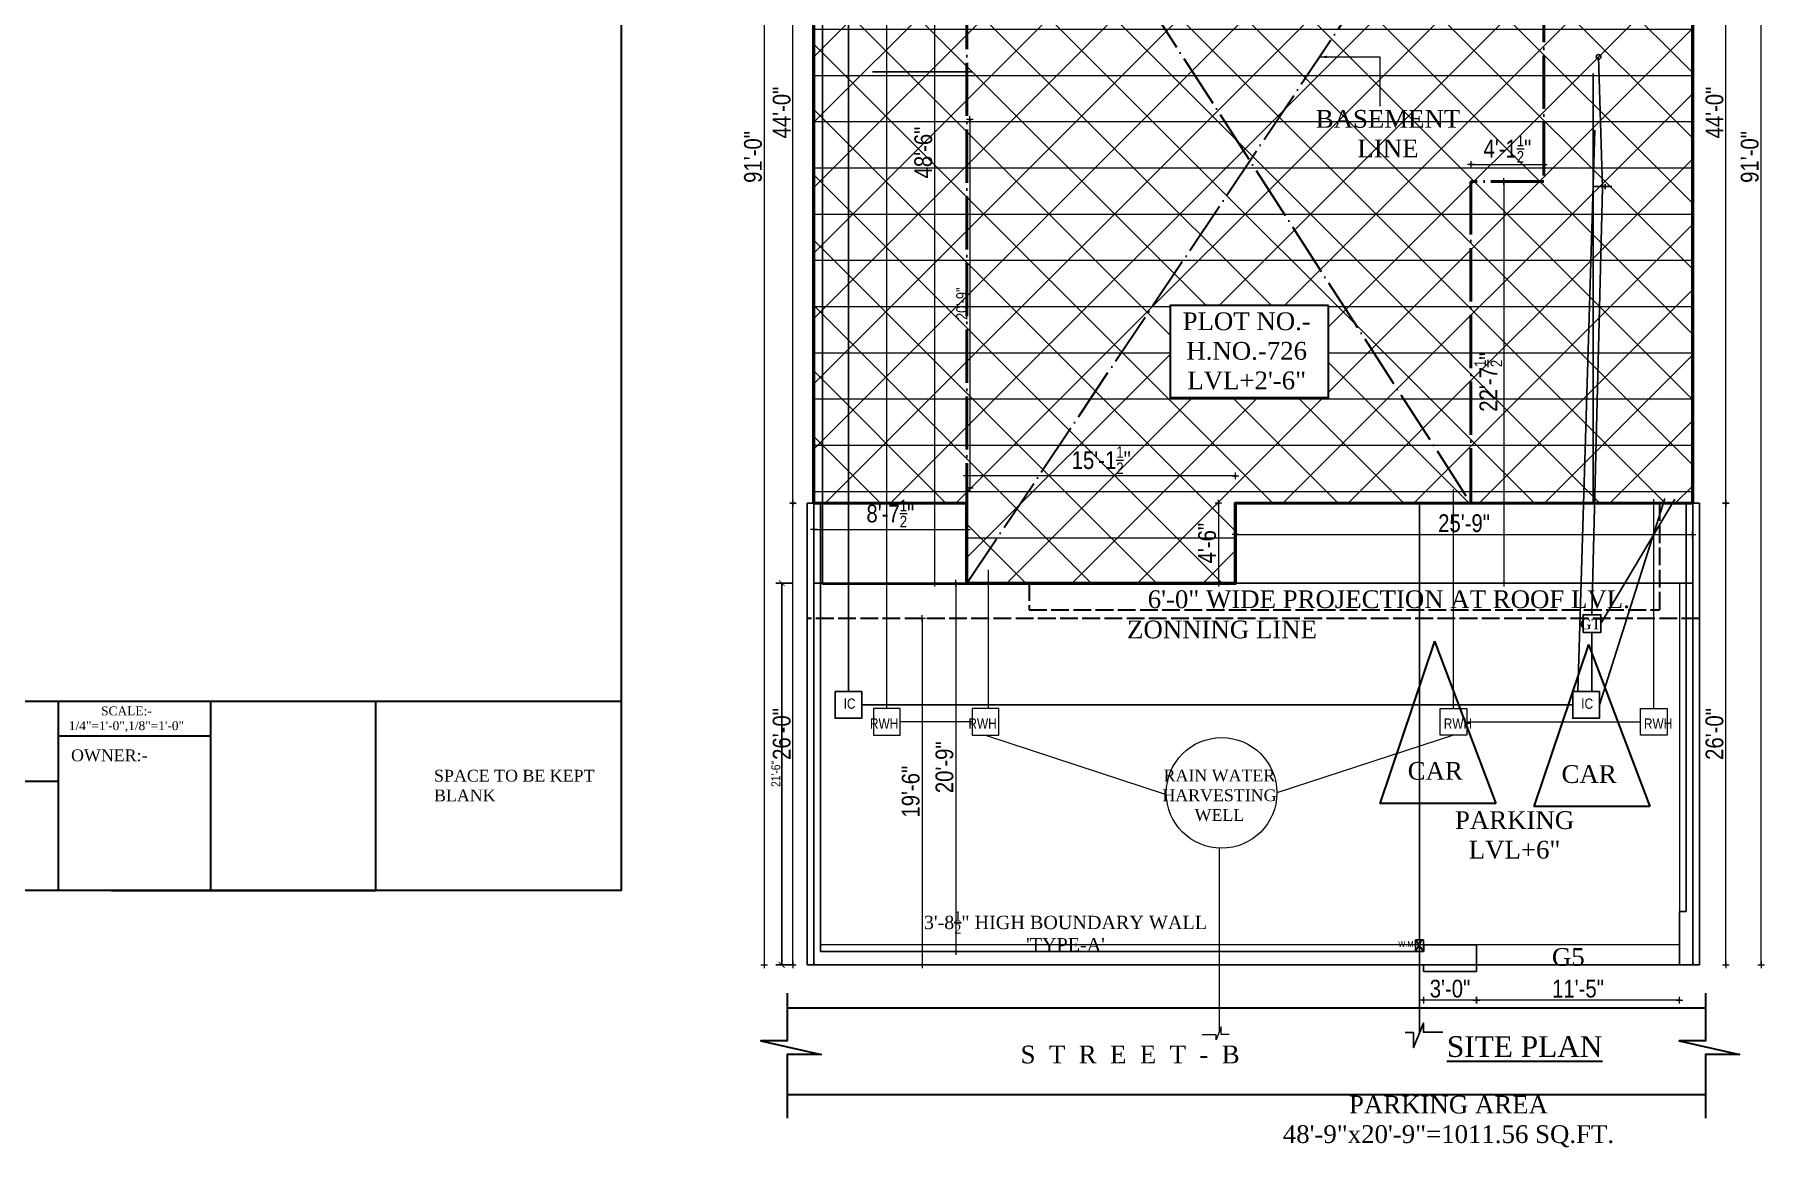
# Model space of a CAD drawing. Header units: feet. Extents: x 29269 to 32217, y -19918 to 20536.
# Drawn here: x 31048 to 32217, y -17332 to -16580 of the extents above; entities that cross this region are included whole.
import ezdxf

# ---------------------------------------------------------------- set-up
doc = ezdxf.new("R2010")
doc.units = ezdxf.units.FT
doc.header["$MEASUREMENT"] = 0
doc.header["$PDMODE"] = 2
for name, pattern in [('ACAD_ISO02W100', [15, 12, -3]), ('ACAD_ISO04W100', [30, 24, -3, 0, -3]), ('ACAD_ISO07W100', [3, 0, -3])]:
    doc.linetypes.add(name, pattern=pattern)
doc.layers.get('0').update_dxf_attribs({"lineweight": 30})
for name, color, linetype, plot in [('BLK_1_COVERED_AREA', 140, 'Continuous', False), ('BLK_1_LVL_0_BLDG_FOOT_PRINT', 1, 'Continuous', False), ('BLK_1_LVL_0_FRONT_SETBACK', 2, 'Continuous', False), ('PLOT_BOUNDARY', 70, 'Continuous', False)]:
    doc.layers.add(name, color=color, linetype=linetype, plot=plot)
for name, color, linetype, lineweight in [('D.DIM.', 191, 'Continuous', 5), ('DIM', 142, 'Continuous', 30), ('HATCH', 9, 'Continuous', 20), ('OPEN_PARKING', 7, 'Continuous', 0), ('plot line', 211, 'Continuous', 30), ('poly', 7, 'Continuous', 30), ('RWP', 220, 'Continuous', 30), ('STAIR', 82, 'Continuous', 30), ('TEXT', 150, 'Continuous', 30), ('WAII', 1, 'Continuous', 25), ('WALL', 10, 'Continuous', 30), ('WATER', 22, 'Continuous', 30)]:
    doc.layers.add(name, color=color, linetype=linetype, lineweight=lineweight)
doc.layers.add('P.HAELTH', color=221, linetype='Continuous')
doc.styles.add('25', font='arial.ttf', dxfattribs={"height": 125})
doc.styles.add('GURPREET', font='times.ttf')
doc.styles.add('ROMANS', font='arial.ttf', dxfattribs={"height": 8})
doc.styles.get("Standard").update_dxf_attribs({"font": 'ARIALN.TTF'})
doc.dimstyles.get("Standard").update_dxf_attribs({"dimtxt": 6, "dimasz": 4, "dimexe": 4, "dimexo": 4, "dimgap": 1, "dimtad": 1, "dimdec": 1, "dimzin": 3, "dimdsep": 46, "dimlunit": 4, "dimtxsty": 'Standard', "dimblk": 'ARCHTICK', "dimcen": 0.09, "dimadec": 0, "dimazin": 0, "dimtfac": 1.005, "dimtdec": 1, "dimtofl": 0, "dimtmove": 2, "dimatfit": 3, "dimfxl": 4, "dimfxlon": 1, "dimtolj": 1, "dimtzin": 0, "dimarcsym": 0})
doc.dimstyles.new('VINAY', dxfattribs={"dimtxt": 7.5, "dimasz": 0.5, "dimexe": 0.18, "dimexo": 0.0625, "dimgap": 1.5, "dimtad": 1, "dimdec": 1, "dimzin": 3, "dimdsep": 46, "dimlunit": 4, "dimtxsty": 'Standard', "dimblk": 'Dim Tick', "dimcen": 2, "dimse1": 1, "dimse2": 1, "dimclrd": 5, "dimclrt": 2, "dimadec": 0, "dimazin": 0, "dimtfac": 0.65, "dimtdec": 1, "dimtofl": 0, "dimtmove": 0, "dimatfit": 3, "dimfxl": 0.18, "dimtolj": 1, "dimtzin": 0, "dimlwd": 13, "dimarcsym": 0})

# ---------------------------------------------------------------- blocks, each defined once
blk = doc.blocks.new('Dim Tick')
blk.add_hatch(color=7).paths.add_polyline_path([(-1.01, 0, 1), (1.01, 0, 1)])
at = {"color": 7}
for p, q in [((0, 1.01), (0, 4.5)), ((-4.5, 0), (-1.01, 0)), ((1.01, 0), (4.5, 0)), ((0, -4.5), (0, -1.01))]:
    blk.add_line(p, q, dxfattribs=at)
blk.add_circle((0, 0), 1.01, dxfattribs=at)
blk = doc.blocks.new('*D158')
at = {"layer": 'D.DIM.', "color": 5, "lineweight": 13, "transparency": 16777216}
blk.add_line((31680.5, -16637.9), (31680.5, -16885.9), dxfattribs=at)
at = {"layer": 'Defpoints', "color": 0, "transparency": 16777216}
for p in [(31734.4, -16637.4), (31680.5, -16886.4), (31734.4, -16886.4)]:
    blk.add_point(p, dxfattribs=at)
at = {"layer": 'D.DIM.', "color": 5, "lineweight": 13, "transparency": 16777216, "xscale": 0.5, "yscale": 0.5, "zscale": 0.5}
for p, rotation in [((31680.5, -16637.4), 90), ((31680.5, -16886.4), 270)]:
    blk.add_blockref('Dim Tick', p, dxfattribs=dict(at, rotation=rotation))
at = {"layer": 'D.DIM.', "color": 2, "transparency": 16777216, "insert": (31675.1, -16761.9), "char_height": 7.5, "attachment_point": 5, "rotation": 90}
blk.add_mtext('\\A1;20\'-9"', dxfattribs=at)
blk = doc.blocks.new('*D399')
at = {"layer": 'D.DIM.', "color": 5, "lineweight": 13, "transparency": 16777216}
blk.add_line((32159.5, -17232.5), (32023.5, -17232.5), dxfattribs=at)
at = {"layer": 'Defpoints', "color": 0, "transparency": 16777216}
for p in [(32160, -17194.5), (32023, -17201.4), (32023, -17232.5)]:
    blk.add_point(p, dxfattribs=at)
at = {"layer": 'D.DIM.', "color": 5, "lineweight": 13, "transparency": 16777216, "xscale": 0.5, "yscale": 0.5, "zscale": 0.5, "rotation": 180}
blk.add_blockref('Dim Tick', (32023, -17232.5), dxfattribs=at)
at = {"layer": 'D.DIM.', "color": 5, "lineweight": 13, "transparency": 16777216, "xscale": 0.5, "yscale": 0.5, "zscale": 0.5}
blk.add_blockref('Dim Tick', (32160, -17232.5), dxfattribs=at)
at = {"layer": 'D.DIM.', "color": 2, "transparency": 16777216, "insert": (32091.5, -17224.9), "char_height": 12, "attachment_point": 5}
blk.add_mtext('\\A1;11\'-5"', dxfattribs=at)
blk = doc.blocks.new('*D400')
at = {"layer": 'D.DIM.', "color": 5, "lineweight": 13, "transparency": 16777216}
blk.add_line((32022.5, -17232.5), (31987.5, -17232.5), dxfattribs=at)
at = {"layer": 'Defpoints', "color": 0, "transparency": 16777216}
for p in [(32023, -17201.4), (31987, -17210.4), (31987, -17232.5)]:
    blk.add_point(p, dxfattribs=at)
at = {"layer": 'D.DIM.', "color": 5, "lineweight": 13, "transparency": 16777216, "xscale": 0.5, "yscale": 0.5, "zscale": 0.5, "rotation": 180}
blk.add_blockref('Dim Tick', (31987, -17232.5), dxfattribs=at)
at = {"layer": 'D.DIM.', "color": 5, "lineweight": 13, "transparency": 16777216, "xscale": 0.5, "yscale": 0.5, "zscale": 0.5}
blk.add_blockref('Dim Tick', (32023, -17232.5), dxfattribs=at)
at = {"layer": 'D.DIM.', "color": 2, "transparency": 16777216, "insert": (32005, -17224.9), "char_height": 12, "attachment_point": 5}
blk.add_mtext('\\A1;3\'-0"', dxfattribs=at)
blk = doc.blocks.new('*D406')
at = {"layer": 'D.DIM.', "color": 5, "lineweight": 13, "transparency": 16777216}
blk.add_line((31561, -17208.2), (31561, -16897.2), dxfattribs=at)
at = {"layer": 'Defpoints', "color": 0, "transparency": 16777216}
for p in [(31561, -16896.7), (31575, -16896.7), (31575, -17208.7)]:
    blk.add_point(p, dxfattribs=at)
at = {"layer": 'D.DIM.', "color": 5, "lineweight": 13, "transparency": 16777216, "xscale": 0.5, "yscale": 0.5, "zscale": 0.5}
for p, rotation in [((31561, -16896.7), 90), ((31561, -17208.7), 270)]:
    blk.add_blockref('Dim Tick', p, dxfattribs=dict(at, rotation=rotation))
at = {"layer": 'D.DIM.', "color": 2, "transparency": 16777216, "insert": (31553.4, -17052.7), "char_height": 12, "attachment_point": 5, "rotation": 90}
blk.add_mtext('\\A1;26\'-0"', dxfattribs=at)
blk = doc.blocks.new('*D407')
at = {"layer": 'D.DIM.', "color": 5, "lineweight": 13, "transparency": 16777216}
blk.add_line((31561, -16896.2), (31561, -16369.2), dxfattribs=at)
at = {"layer": 'Defpoints', "color": 0, "transparency": 16777216}
for p in [(31561, -16368.7), (31575, -16368.7), (31575, -16896.7)]:
    blk.add_point(p, dxfattribs=at)
at = {"layer": 'D.DIM.', "color": 5, "lineweight": 13, "transparency": 16777216, "xscale": 0.5, "yscale": 0.5, "zscale": 0.5}
for p, rotation in [((31561, -16368.7), 90), ((31561, -16896.7), 270)]:
    blk.add_blockref('Dim Tick', p, dxfattribs=dict(at, rotation=rotation))
at = {"layer": 'D.DIM.', "color": 2, "transparency": 16777216, "insert": (31553.4, -16632.7), "char_height": 12, "attachment_point": 5, "rotation": 90}
blk.add_mtext('\\A1;44\'-0"', dxfattribs=at)
blk = doc.blocks.new('*D401')
at = {"layer": 'D.DIM.', "color": 5, "lineweight": 13, "transparency": 16777216}
blk.add_line((31541.6, -16117.2), (31541.6, -17208.2), dxfattribs=at)
at = {"layer": 'Defpoints', "color": 0, "transparency": 16777216}
for p in [(31711.9, -16116.7), (31541.6, -17208.7), (31615.5, -17208.7)]:
    blk.add_point(p, dxfattribs=at)
at = {"layer": 'D.DIM.', "color": 5, "lineweight": 13, "transparency": 16777216, "xscale": 0.5, "yscale": 0.5, "zscale": 0.5}
for p, rotation in [((31541.6, -16116.7), 90), ((31541.6, -17208.7), 270)]:
    blk.add_blockref('Dim Tick', p, dxfattribs=dict(at, rotation=rotation))
at = {"layer": 'D.DIM.', "color": 2, "transparency": 16777216, "insert": (31534, -16662.7), "char_height": 12, "attachment_point": 5, "rotation": 90}
blk.add_mtext('\\A1;91\'-0"', dxfattribs=at)
blk = doc.blocks.new('*D410')
at = {"layer": 'D.DIM.', "color": 5, "lineweight": 13, "transparency": 16777216}
blk.add_line((32191.5, -17208.2), (32191.5, -16897.2), dxfattribs=at)
at = {"layer": 'Defpoints', "color": 0, "transparency": 16777216}
for p in [(32169, -16896.7), (32191.5, -16896.7), (31987, -17208.7)]:
    blk.add_point(p, dxfattribs=at)
at = {"layer": 'D.DIM.', "color": 5, "lineweight": 13, "transparency": 16777216, "xscale": 0.5, "yscale": 0.5, "zscale": 0.5}
for p, rotation in [((32191.5, -16896.7), 90), ((32191.5, -17208.7), 270)]:
    blk.add_blockref('Dim Tick', p, dxfattribs=dict(at, rotation=rotation))
at = {"layer": 'D.DIM.', "color": 2, "transparency": 16777216, "insert": (32183.8, -17052.7), "char_height": 12, "attachment_point": 5, "rotation": 90}
blk.add_mtext('\\A1;26\'-0"', dxfattribs=at)
blk = doc.blocks.new('*D411')
at = {"layer": 'D.DIM.', "color": 5, "lineweight": 13, "transparency": 16777216}
blk.add_line((32191.5, -16896.2), (32191.5, -16369.2), dxfattribs=at)
at = {"layer": 'Defpoints', "color": 0, "transparency": 16777216}
for p in [(32173.5, -16368.7), (32191.5, -16368.7), (32169, -16896.7)]:
    blk.add_point(p, dxfattribs=at)
at = {"layer": 'D.DIM.', "color": 5, "lineweight": 13, "transparency": 16777216, "xscale": 0.5, "yscale": 0.5, "zscale": 0.5}
for p, rotation in [((32191.5, -16368.7), 90), ((32191.5, -16896.7), 270)]:
    blk.add_blockref('Dim Tick', p, dxfattribs=dict(at, rotation=rotation))
at = {"layer": 'D.DIM.', "color": 2, "transparency": 16777216, "insert": (32183.8, -16632.7), "char_height": 12, "attachment_point": 5, "rotation": 90}
blk.add_mtext('\\A1;44\'-0"', dxfattribs=at)
blk = doc.blocks.new('*D402')
at = {"layer": 'D.DIM.', "color": 5, "lineweight": 13, "transparency": 16777216}
blk.add_line((32215.2, -17208.2), (32215.2, -16117.2), dxfattribs=at)
at = {"layer": 'Defpoints', "color": 0, "transparency": 16777216}
for p in [(32009.5, -16116.7), (32215.2, -16116.7), (31977.2, -17208.7)]:
    blk.add_point(p, dxfattribs=at)
at = {"layer": 'D.DIM.', "color": 5, "lineweight": 13, "transparency": 16777216, "xscale": 0.5, "yscale": 0.5, "zscale": 0.5}
for p, rotation in [((32215.2, -16116.7), 90), ((32215.2, -17208.7), 270)]:
    blk.add_blockref('Dim Tick', p, dxfattribs=dict(at, rotation=rotation))
at = {"layer": 'D.DIM.', "color": 2, "transparency": 16777216, "insert": (32207.6, -16662.7), "char_height": 12, "attachment_point": 5, "rotation": 90}
blk.add_mtext('\\A1;91\'-0"', dxfattribs=at)
blk = doc.blocks.new('*D416')
at = {"layer": 'D.DIM.', "color": 5, "lineweight": 13, "transparency": 16777216}
blk.add_line((31656.7, -16369.2), (31656.7, -16950.2), dxfattribs=at)
at = {"layer": 'Defpoints', "color": 0, "transparency": 16777216}
for p in [(31678.5, -16368.7), (31656.7, -16950.7), (31678.5, -16950.7)]:
    blk.add_point(p, dxfattribs=at)
at = {"layer": 'D.DIM.', "color": 5, "lineweight": 13, "transparency": 16777216, "xscale": 0.5, "yscale": 0.5, "zscale": 0.5}
for p, rotation in [((31656.7, -16368.7), 90), ((31656.7, -16950.7), 270)]:
    blk.add_blockref('Dim Tick', p, dxfattribs=dict(at, rotation=rotation))
at = {"layer": 'D.DIM.', "color": 2, "transparency": 16777216, "insert": (31649.1, -16659.7), "char_height": 12, "attachment_point": 5, "rotation": 90}
blk.add_mtext('\\A1;48\'-6"', dxfattribs=at)
blk = doc.blocks.new('*D403')
at = {"layer": 'D.DIM.', "color": 5, "lineweight": 13, "transparency": 16777216}
blk.add_line((31575.5, -16914.4), (31678, -16914.4), dxfattribs=at)
at = {"layer": 'Defpoints', "color": 0, "transparency": 16777216}
for p in [(31575, -16896.7), (31678.5, -16896.7), (31678.5, -16914.4)]:
    blk.add_point(p, dxfattribs=at)
at = {"layer": 'D.DIM.', "color": 5, "lineweight": 13, "transparency": 16777216, "xscale": 0.5, "yscale": 0.5, "zscale": 0.5, "rotation": 180}
blk.add_blockref('Dim Tick', (31575, -16914.4), dxfattribs=at)
at = {"layer": 'D.DIM.', "color": 5, "lineweight": 13, "transparency": 16777216, "xscale": 0.5, "yscale": 0.5, "zscale": 0.5}
blk.add_blockref('Dim Tick', (31678.5, -16914.4), dxfattribs=at)
at = {"layer": 'D.DIM.', "color": 2, "transparency": 16777216, "insert": (31626.8, -16903.7), "char_height": 12, "attachment_point": 5}
blk.add_mtext('\\A1;8\'-7{\\H0.650000x;\\S1/2;}"', dxfattribs=at)
blk = doc.blocks.new('*D417')
at = {"layer": 'D.DIM.', "color": 5, "lineweight": 13, "transparency": 16777216}
blk.add_line((31848.5, -16897.2), (31848.5, -16950.2), dxfattribs=at)
at = {"layer": 'Defpoints', "color": 0, "transparency": 16777216}
for p in [(31860, -16896.7), (31848.5, -16950.7), (31860, -16950.7)]:
    blk.add_point(p, dxfattribs=at)
at = {"layer": 'D.DIM.', "color": 5, "lineweight": 13, "transparency": 16777216, "xscale": 0.5, "yscale": 0.5, "zscale": 0.5}
for p, rotation in [((31848.5, -16896.7), 90), ((31848.5, -16950.7), 270)]:
    blk.add_blockref('Dim Tick', p, dxfattribs=dict(at, rotation=rotation))
at = {"layer": 'D.DIM.', "color": 2, "transparency": 16777216, "insert": (31840.9, -16923.7), "char_height": 12, "attachment_point": 5, "rotation": 90}
blk.add_mtext('\\A1;4\'-6"', dxfattribs=at)
blk = doc.blocks.new('*D418')
at = {"layer": 'D.DIM.', "color": 5, "lineweight": 13, "transparency": 16777216}
blk.add_line((31860.5, -16917.9), (32168.5, -16917.9), dxfattribs=at)
at = {"layer": 'Defpoints', "color": 0, "transparency": 16777216}
for p in [(31860, -16896.7), (32169, -16896.7), (32169, -16917.9)]:
    blk.add_point(p, dxfattribs=at)
at = {"layer": 'D.DIM.', "color": 5, "lineweight": 13, "transparency": 16777216, "xscale": 0.5, "yscale": 0.5, "zscale": 0.5, "rotation": 180}
blk.add_blockref('Dim Tick', (31860, -16917.9), dxfattribs=at)
at = {"layer": 'D.DIM.', "color": 5, "lineweight": 13, "transparency": 16777216, "xscale": 0.5, "yscale": 0.5, "zscale": 0.5}
blk.add_blockref('Dim Tick', (32169, -16917.9), dxfattribs=at)
at = {"layer": 'D.DIM.', "color": 2, "transparency": 16777216, "insert": (32014.5, -16910.3), "char_height": 12, "attachment_point": 5}
blk.add_mtext('\\A1;25\'-9"', dxfattribs=at)
blk = doc.blocks.new('*D419')
at = {"layer": 'D.DIM.', "color": 5, "lineweight": 13, "transparency": 16777216}
blk.add_line((31859.5, -16878.3), (31679, -16878.3), dxfattribs=at)
at = {"layer": 'Defpoints', "color": 0, "transparency": 16777216}
for p in [(31678.5, -16368.7), (31678.5, -16878.3), (31860, -16896.7)]:
    blk.add_point(p, dxfattribs=at)
at = {"layer": 'D.DIM.', "color": 5, "lineweight": 13, "transparency": 16777216, "xscale": 0.5, "yscale": 0.5, "zscale": 0.5, "rotation": 180}
blk.add_blockref('Dim Tick', (31678.5, -16878.3), dxfattribs=at)
at = {"layer": 'D.DIM.', "color": 5, "lineweight": 13, "transparency": 16777216, "xscale": 0.5, "yscale": 0.5, "zscale": 0.5}
blk.add_blockref('Dim Tick', (31860, -16878.3), dxfattribs=at)
at = {"layer": 'D.DIM.', "color": 2, "transparency": 16777216, "insert": (31769.3, -16867.6), "char_height": 12, "attachment_point": 5}
blk.add_mtext('\\A1;15\'-1{\\H0.650000x;\\S1/2;}"', dxfattribs=at)
blk = doc.blocks.new('*D420')
at = {"layer": 'D.DIM.', "color": 5, "lineweight": 13, "transparency": 16777216}
blk.add_line((32041.5, -16679.7), (32041.5, -16950.2), dxfattribs=at)
at = {"layer": 'Defpoints', "color": 0, "transparency": 16777216}
for p in [(32019, -16679.2), (31860, -16950.7), (32041.5, -16950.7)]:
    blk.add_point(p, dxfattribs=at)
at = {"layer": 'D.DIM.', "color": 5, "lineweight": 13, "transparency": 16777216, "xscale": 0.5, "yscale": 0.5, "zscale": 0.5}
for p, rotation in [((32041.5, -16679.2), 90), ((32041.5, -16950.7), 270)]:
    blk.add_blockref('Dim Tick', p, dxfattribs=dict(at, rotation=rotation))
at = {"layer": 'D.DIM.', "color": 2, "transparency": 16777216, "insert": (32030.9, -16814.9), "char_height": 12, "attachment_point": 5, "rotation": 90}
blk.add_mtext('\\A1;22\'-7{\\H0.650000x;\\S1/2;}"', dxfattribs=at)
blk = doc.blocks.new('*D421')
at = {"layer": 'D.DIM.', "color": 5, "lineweight": 13, "transparency": 16777216}
blk.add_line((32019.5, -16667.7), (32068, -16667.7), dxfattribs=at)
at = {"layer": 'Defpoints', "color": 0, "transparency": 16777216}
for p in [(32068.5, -16667.7), (32019, -16679.2), (32068.5, -16679.2)]:
    blk.add_point(p, dxfattribs=at)
at = {"layer": 'D.DIM.', "color": 5, "lineweight": 13, "transparency": 16777216, "xscale": 0.5, "yscale": 0.5, "zscale": 0.5, "rotation": 180}
blk.add_blockref('Dim Tick', (32019, -16667.7), dxfattribs=at)
at = {"layer": 'D.DIM.', "color": 5, "lineweight": 13, "transparency": 16777216, "xscale": 0.5, "yscale": 0.5, "zscale": 0.5}
blk.add_blockref('Dim Tick', (32068.5, -16667.7), dxfattribs=at)
at = {"layer": 'D.DIM.', "color": 2, "transparency": 16777216, "insert": (32043.8, -16657.1), "char_height": 12, "attachment_point": 5}
blk.add_mtext('\\A1;4\'-1{\\H0.650000x;\\S1/2;}"', dxfattribs=at)
blk = doc.blocks.new('*D404')
at = {"layer": 'D.DIM.', "color": 5, "lineweight": 13, "transparency": 16777216}
blk.add_line((31648.2, -16975.2), (31648.2, -17208.2), dxfattribs=at)
at = {"layer": 'Defpoints', "color": 0, "transparency": 16777216}
for p in [(31644.7, -16974.7), (31644.7, -17208.7), (31648.2, -17208.7)]:
    blk.add_point(p, dxfattribs=at)
at = {"layer": 'D.DIM.', "color": 5, "lineweight": 13, "transparency": 16777216, "xscale": 0.5, "yscale": 0.5, "zscale": 0.5}
for p, rotation in [((31648.2, -16974.7), 90), ((31648.2, -17208.7), 270)]:
    blk.add_blockref('Dim Tick', p, dxfattribs=dict(at, rotation=rotation))
at = {"layer": 'D.DIM.', "color": 2, "transparency": 16777216, "insert": (31640.6, -17091.7), "char_height": 12, "attachment_point": 5, "rotation": 90}
blk.add_mtext('\\A1;19\'-6"', dxfattribs=at)
blk = doc.blocks.new('*D422')
at = {"layer": 'D.DIM.', "color": 5, "lineweight": 13, "transparency": 16777216}
blk.add_line((31671, -16951.2), (31671, -17199.2), dxfattribs=at)
at = {"layer": 'Defpoints', "color": 0, "transparency": 16777216}
for p in [(31707.4, -16950.7), (31671, -17199.7), (31707.4, -17199.7)]:
    blk.add_point(p, dxfattribs=at)
at = {"layer": 'D.DIM.', "color": 5, "lineweight": 13, "transparency": 16777216, "xscale": 0.5, "yscale": 0.5, "zscale": 0.5}
for p, rotation in [((31671, -16950.7), 90), ((31671, -17199.7), 270)]:
    blk.add_blockref('Dim Tick', p, dxfattribs=dict(at, rotation=rotation))
at = {"layer": 'D.DIM.', "color": 2, "transparency": 16777216, "insert": (31663.4, -17075.2), "char_height": 12, "attachment_point": 5, "rotation": 90}
blk.add_mtext('\\A1;20\'-9"', dxfattribs=at)
blk = doc.blocks.new('_ArchTick')
at = {"color": 0, "linetype": 'ByBlock', "const_width": 0.15}
blk.add_lwpolyline([(-0.5, -0.5), (0.5, 0.5)], dxfattribs=at)
blk = doc.blocks.new('*D454')
at = {"layer": 'BLK_1_LVL_0_FRONT_SETBACK', "color": 0, "lineweight": -2, "transparency": 16777216}
for p, q in [((31560.4, -16950.7), (31549.4, -16950.7)), ((31553.4, -16950.7), (31553.4, -17208.7)), ((31560.4, -17208.7), (31549.4, -17208.7))]:
    blk.add_line(p, q, dxfattribs=at)
at = {"layer": 'Defpoints', "color": 0, "transparency": 16777216}
for p in [(31575, -16950.7), (31553.4, -17208.7), (31575, -17208.7)]:
    blk.add_point(p, dxfattribs=at)
at = {"layer": 'BLK_1_LVL_0_FRONT_SETBACK', "color": 0, "lineweight": -2, "transparency": 16777216, "xscale": 4, "yscale": 4, "zscale": 4}
for p, rotation in [((31553.4, -16950.7), 90), ((31553.4, -17208.7), 270)]:
    blk.add_blockref('_ArchTick', p, dxfattribs=dict(at, rotation=rotation))
at = {"layer": 'BLK_1_LVL_0_FRONT_SETBACK', "color": 0, "transparency": 16777216, "insert": (31549.4, -17079.7), "char_height": 6, "attachment_point": 5, "rotation": 90}
blk.add_mtext('\\A1;21\'-6"', dxfattribs=at)

msp = doc.modelspace()

# ---------------------------------------------------------------- hatches: boundary and pattern name
at = {"layer": 'HATCH'}
h = msp.add_hatch(dxfattribs=at)
h.set_pattern_fill('ANSI31', color=256, scale=250, angle=90, style=0)
h.set_pattern_definition([(135, (-638.223, -36920.055), (-22.097087, -22.097087), [])])
h.paths.add_polyline_path([(31575.02, -16896.69), (31678.52, -16896.69), (31678.52, -16950.69), (31860.02, -16950.69), (31860.02, -16896.69), (32169.02, -16896.69), (32169.02, -16368.69), (31575.02, -16368.69)])
h.paths.add_polyline_path([(31815.88, -16825.24), (31815.88, -16763.11), (31922.83, -16763.11), (31922.83, -16825.24)])
h = msp.add_hatch(dxfattribs=at)
h.set_pattern_fill('ANSI31', color=256, scale=250, angle=180, style=0)
h.set_pattern_definition([(225, (-638.223, -36920.055), (22.097087, -22.097087), [])])
h.paths.add_polyline_path([(31575.02, -16896.69), (31678.52, -16896.69), (31678.52, -16950.69), (31860.02, -16950.69), (31860.02, -16896.69), (32169.02, -16896.69), (32169.02, -16368.69), (31575.02, -16368.69)])
h.paths.add_polyline_path([(31815.88, -16825.24), (31815.88, -16763.11), (31922.83, -16763.11), (31922.83, -16825.24)])
h = msp.add_hatch(dxfattribs=at)
h.set_pattern_fill('ANSI31', color=256, scale=250, angle=135, style=0)
h.set_pattern_definition([(180, (-638.223, -36920.055), (-5e-15, -31.25), [])])
h.paths.add_polyline_path([(31575.02, -16896.69), (31678.52, -16896.69), (31678.52, -16950.69), (31860.02, -16950.69), (31860.02, -16896.69), (32169.02, -16896.69), (32169.02, -16368.69), (31575.02, -16368.69)])
h.paths.add_polyline_path([(31815.88, -16825.24), (31815.88, -16763.11), (31922.83, -16763.11), (31922.83, -16825.24)])

# ---------------------------------------------------------------- linework, layer by layer
at = {"linetype": 'ACAD_ISO04W100', "ltscale": 1.5}
for p, q in [((31678.52, -16950.69), (32068.52, -16368.69)), ((31678.52, -16368.69), (32019.02, -16896.69))]:
    msp.add_line(p, q, dxfattribs=at)
msp.add_lwpolyline([(32169.02, -16368.69), (31575.02, -16368.69), (31575.02, -16896.69), (31678.52, -16896.69), (31678.52, -16950.69), (31860.02, -16950.69), (31860.02, -16896.69), (32169.02, -16896.69), (32169.02, -16368.69)], close=True)
at = {"linetype": 'ACAD_ISO04W100', "lineweight": 40, "ltscale": 1.5}
msp.add_lwpolyline([(32068.52, -16368.69), (32068.52, -16679.19), (32019.02, -16679.19), (32019.02, -16896.69), (31860.02, -16896.69), (31860.02, -16950.69), (31678.52, -16950.69), (31678.52, -16368.69)], close=True, dxfattribs=at)
at = {"layer": 'BLK_1_COVERED_AREA'}
msp.add_lwpolyline([(32169.02, -16369.69), (31575.02, -16369.69), (31575.02, -16896.69), (31678.52, -16896.69), (31678.52, -16950.69), (31860.02, -16950.69), (31860.02, -16896.69), (32169.02, -16896.69), (32169.02, -16369.69)], close=True, dxfattribs=at)
at = {"layer": 'BLK_1_LVL_0_BLDG_FOOT_PRINT', "color": 25}
msp.add_lwpolyline([(32168.34, -16368.69), (31574.34, -16368.69), (31574.34, -16896.69), (31677.84, -16896.69), (31677.84, -16950.69), (31859.34, -16950.69), (31859.34, -16896.69), (32168.34, -16896.69), (32168.34, -16368.69)], close=True, dxfattribs=at)
at = {"layer": 'BLK_1_LVL_0_FRONT_SETBACK'}
msp.add_lwpolyline([(32169.02, -16950.69), (31575.02, -16950.69), (31575.02, -17208.69), (32169.02, -17208.69)], close=True, dxfattribs=at)
at = {"layer": 'DIM', "color": 2, "lineweight": 40}
msp.add_lwpolyline([(31575.02, -16368.69), (32169.02, -16368.69), (32169.02, -16896.69), (31860.02, -16896.69), (31860.02, -16950.69), (31678.52, -16950.69), (31678.52, -16896.69), (31575.02, -16896.69), (31575.02, -16368.69)], dxfattribs=at)
at = {"layer": 'OPEN_PARKING'}
msp.add_lwpolyline([(31579.52, -16950.69), (32160.02, -16950.69), (32160.02, -17195.19), (31579.52, -17195.19)], close=True, dxfattribs=at)
at = {"layer": 'P.HAELTH'}
for p, q in [((31598.46, -16263.14), (31598.46, -17024.06)), ((32105.46, -16595.06), (32107.96, -16683.56)), ((32102.96, -16644.56), (32091.46, -17024.06)), ((32107.96, -16683.56), (32100.96, -16972.06)), ((32105.96, -17033.06), (32150.29, -16893.51, 15.34)), ((32106.96, -16978.06), (32156.94, -16894.05)), ((32100.96, -16984.06), (32100.96, -17024.06)), ((31607.46, -17033.06), (32087.96, -17033.06))]:
    msp.add_line(p, q, dxfattribs=at)
msp.add_lwpolyline([(32094.96, -16984.06), (32106.96, -16984.06), (32106.96, -16972.06), (32094.96, -16972.06)], close=True, dxfattribs=at)
for points in [[(31589.46, -17024.06), (31607.46, -17024.06), (31607.46, -17042.06), (31589.46, -17042.06), (31589.46, -17024.06)], [(32087.96, -17024.06), (32105.96, -17024.06), (32105.96, -17042.06), (32087.96, -17042.06), (32087.96, -17024.06)]]:
    msp.add_lwpolyline(points, dxfattribs=at)
msp.add_circle((32105.46, -16595.06), 1.58, dxfattribs=at)
at = {"layer": 'plot line', "ltscale": 0.5}
for p, q in [((31994.58, -16990.07), (31957.65, -17099.59)), ((31994.58, -16990.07), (32036.04, -17099.59)), ((32098.54, -16992.23), (32061.61, -17101.76)), ((32098.54, -16992.23), (32140.01, -17101.76)), ((32036.04, -17099.59), (31957.65, -17099.59)), ((32140.01, -17101.76), (32061.61, -17101.76))]:
    msp.add_line(p, q, dxfattribs=at)
at = {"layer": 'PLOT_BOUNDARY'}
msp.add_lwpolyline([(31575.02, -17208.69), (32169.02, -17208.69), (32169.02, -16116.69), (31575.02, -16116.69)], close=True, dxfattribs=at)
at = {"layer": 'RWP', "lineweight": 20}
for p, q in [((31624.48, -17035.45), (31624.48, -16238.1)), ((32007.42, -17035.45), (32007.42, -16887.51)), ((32142.69, -17035.45), (32142.69, -16894.04)), ((31692.81, -16941.68), (31692.81, -17035.45)), ((31682.02, -17044.45), (31633.48, -17044.45)), ((32016.42, -17044.45), (32133.69, -17044.45)), ((31849.08, -17129.92), (31849.08, -17254.22))]:
    msp.add_line(p, q, dxfattribs=at)
for points in [[(31633.48, -17035.45), (31615.48, -17035.45), (31615.48, -17053.45), (31633.48, -17053.45), (31633.48, -17035.45)], [(31700.02, -17035.45), (31682.02, -17035.45), (31682.02, -17053.45), (31700.02, -17053.45), (31700.02, -17035.45)], [(31998.42, -17035.45), (32016.42, -17035.45), (32016.42, -17053.45), (31998.42, -17053.45), (31998.42, -17035.45)], [(32133.69, -17035.45), (32151.69, -17035.45), (32151.69, -17053.45), (32133.69, -17053.45), (32133.69, -17035.45)], [(31691.02, -17053.45), (31813.26, -17093.53)], [(32007.42, -17053.45), (31888.05, -17092.55)], [(31855.83, -17255.86), (31850.45, -17255.86), (31850.45, -17250.68), (31847.07, -17259.37), (31847.07, -17255.98), (31837.59, -17255.98)]]:
    msp.add_lwpolyline(points, dxfattribs=at)
msp.add_circle((31850.65, -17092.55), 37.4, dxfattribs=at)
at = {"layer": 'STAIR', "linetype": 'ACAD_ISO02W100'}
for p, q in [((32146.52, -16896.69), (32146.52, -16968.69)), ((31720.52, -16950.69), (31720.52, -16968.69)), ((31720.52, -16968.69), (32146.52, -16968.69)), ((32173.52, -16974.69), (31570.52, -16974.69))]:
    msp.add_line(p, q, dxfattribs=at)
at = {"layer": 'WAII'}
for p, q in [((31570.52, -16896.69), (31570.52, -17208.69)), ((31579.52, -16896.69), (31570.52, -16896.69)), ((31579.52, -16896.69), (31579.52, -17199.69)), ((32164.52, -17172.69), (32164.52, -16896.69)), ((32164.52, -16896.69), (32173.52, -16896.69)), ((32173.52, -16896.69), (32173.52, -17208.69)), ((32160.02, -17172.69), (32160.02, -17208.69)), ((32164.52, -17172.69), (32160.02, -17172.69)), ((31987.02, -17195.19), (31987.02, -17199.69)), ((32023.02, -17195.19), (31987.02, -17195.19)), ((32023.02, -17195.19), (32023.02, -17213.19)), ((31987.02, -17199.69), (31579.52, -17199.69)), ((31987.02, -17208.69), (31570.52, -17208.69)), ((31987.02, -17208.69), (31987.02, -17213.19)), ((32023.02, -17213.19), (31987.02, -17213.19)), ((32173.52, -17208.69), (32160.02, -17208.69))]:
    msp.add_line(p, q, dxfattribs=at)
at = {"layer": 'WAII', "color": 6, "lineweight": 40}
msp.add_lwpolyline([(31575.02, -16896.69), (31678.52, -16896.69), (31678.52, -16950.69), (31860.02, -16950.69), (31860.02, -16896.69), (32169.02, -16896.69), (32169.02, -16368.69), (31575.02, -16368.69)], close=True, dxfattribs=at)
at = {"layer": 'WALL', "linetype": 'ACAD_ISO07W100'}
for p, q in [((31575.02, -16116.69), (31575.02, -17208.69)), ((32169.02, -16116.69), (32169.02, -17208.69))]:
    msp.add_line(p, q, dxfattribs=at)
at = {"layer": 'WALL'}
for p, q in [((29623.74, -17030.61), (31444.88, -17030.61)), ((31064.69, -17158.59), (31064.69, -17030.61)), ((31167.26, -17030.61), (31167.26, -17158.59)), ((31278.82, -17030.61), (31278.82, -17158.59)), ((31064.69, -17053.87), (31167.26, -17053.87)), ((30963.42, -17084.64), (31064.69, -17084.64)), ((31100.45, -17158.59), (31278.82, -17158.59)), ((31987.02, -17195.19), (31987.02, -17199.69)), ((31987.02, -17195.19), (31987.02, -17199.69)), ((31557.11, -17237.8), (32177.71, -17237.8)), ((31557.11, -17296.34), (32177.71, -17296.34))]:
    msp.add_line(p, q, dxfattribs=at)
msp.add_lwpolyline([(29623.74, -16142.52), (31444.88, -16142.52), (31444.88, -17158.59), (29623.74, -17158.59)], close=True, dxfattribs=at)
at = {"layer": 'WALL', "ltscale": 0.5}
msp.add_lwpolyline([(31922.83, -16763.11), (31815.88, -16763.11), (31815.88, -16825.24), (31922.83, -16825.24)], close=True, dxfattribs=at)
at = {"layer": 'WALL'}
for points in [[(31557.11, -17227.9), (31557.11, -17260.1), (31539.2, -17260.1), (31580.12, -17269.4), (31557.11, -17269.4), (31557.11, -17312.33)], [(32177.71, -17227.9), (32177.71, -17260.1), (32159.81, -17260.1), (32200.73, -17269.4), (32177.71, -17269.4), (32177.71, -17312.33)]]:
    msp.add_lwpolyline(points, dxfattribs=at)
at = {"layer": 'WATER', "lineweight": 25}
for p, q in [((31580.92, -16951.54), (31580.92, -16367.96)), ((31614.76, -16605.2), (31682.29, -16605.2)), ((32101.83, -16606.36), (32101.83, -16897.16)), ((32109.94, -16681.14), (32109.94, -16684.57)), ((32101.83, -16682.69), (32114.43, -16682.69)), ((31860.6, -16897.16), (32101.83, -16897.16)), ((31984.38, -17254.67), (31984.38, -16897.16)), ((31860.6, -16951.54), (31580.92, -16951.54)), ((31981.73, -17191.88), (31987.02, -17199.69)), ((31986, -17191.88), (31981.73, -17199.69))]:
    msp.add_line(p, q, dxfattribs=at)
msp.add_lwpolyline([(31981.73, -17199.69), (31987.02, -17199.69), (31987.02, -17191.88), (31981.73, -17191.88)], close=True, dxfattribs=at)
msp.add_lwpolyline([(32000.17, -17254.35), (31987.04, -17254.35), (31987.04, -17248.12), (31980.34, -17264.61), (31980.34, -17254.48), (31974.8, -17254.48)], dxfattribs=at)

# ---------------------------------------------------------------- texts
at = {"layer": 'P.HAELTH', "char_height": 7, "width": 6.1186, "attachment_point": 9}
for s, insert in [('{\\fTimes New Roman|b0|i0|c0|p18;GT}', (32106.99, -16982.05)), ('IC', (31603.24, -17035.78)), ('IC', (32101.74, -17035.78))]:
    msp.add_mtext(s, dxfattribs=dict(at, insert=insert))
at = {"layer": 'poly', "linetype": 'Continuous', "style": 'ROMANS'}
for s, insert, char_height, width, attachment_point in [('{\\fTimes New Roman|b0|i0|c0|p18;\\W1;SCALE:-\\P1/4"=1\'-0",1/8"=1\'-0"}', (31110.52, -17034.1), 6, 76.2971, 2), ('{\\fTimes New Roman|b0|i0|c0|p18;\\W1;OWNER:-}', (31073.1, -17063.13), 8, 126.4605, 1), ('{\\fTimes New Roman|b0|i0|c0|p18;SPACE TO BE KEPT BLANK}', (31318.42, -17076.89), 8, 126.4605, 1)]:
    msp.add_mtext(s, dxfattribs=dict(at, insert=insert, char_height=char_height, width=width, attachment_point=attachment_point))
at = {"layer": 'RWP', "lineweight": 20, "char_height": 7, "width": 6.1186}
for insert, attachment_point in [((31613.02, -17049.15), 7), ((31679.56, -17049.15), 7), ((32019.93, -17049.15), 9), ((32155.2, -17049.15), 9)]:
    msp.add_mtext('RWH', dxfattribs=dict(at, insert=insert, attachment_point=attachment_point))
at = {"layer": 'RWP', "lineweight": 20, "insert": (31849.19, -17076.78), "char_height": 8, "width": 82.6032, "attachment_point": 2, "style": '25'}
msp.add_mtext('{\\fTimes New Roman|b0|i0|c0|p18;RAIN WATER HARVESTING WELL}', dxfattribs=at)
at = {"layer": 'TEXT', "style": 'GURPREET'}
msp.add_text(' ZONNING LINE', height=12, dxfattribs=at).set_placement((31782.22, -16988.04))
at = {"layer": 'TEXT'}
for s, insert, char_height, width, attachment_point, style in [('BASEMENT\\PLINE', (31963.11, -16630.94), 12, 47.3818, 2, 'GURPREET'), ('{\\fTimes New Roman|b0|i0|c0|p18;PLOT NO.-\\PH.NO.-726\\PLVL+2\'-6"}', (31867.61, -16767.72), 12, 122.2792, 2, 'ROMANS'), ('\\pi2.514;6\'-0" WIDE PROJECTION AT ROOF LVL.', (31798.23, -16955.61), 12, 343.8964, 1, 'GURPREET'), ('{\\fTimes New Roman|b0|i0|c0|p18;\\W1;CAR}', (31995.04, -17071.63), 12, 43.4589, 2, 'ROMANS'), ('{\\fTimes New Roman|b0|i0|c0|p18;\\W1;CAR}', (32099.01, -17073.8), 12, 43.4589, 2, 'ROMANS'), ('{\\fTimes New Roman|b0|i0|c0|p18;\\W1;PARKING\\PLVL+6"}', (32048.65, -17104.91), 12, 84.3761, 2, 'ROMANS'), ('\\A1;{\\fTimes New Roman|b0|i0|c0|p18;3\'-8\\H0.7x;\\S1/2;\\H1.429x;" HIGH BOUNDARY WALL \'TYPE-A\'}', (31745.13, -17172.52), 9, 217.9052, 2, 'ROMANS'), ('{\\fTimes New Roman|b0|i0|c0|p18;\\W1;G5}', (32084.97, -17197.45), 12, 27.7201, 2, 'ROMANS'), ('{\\fTimes New Roman|b0|i0|c0|p18;\\W1;S  T  R  E  E  T  -  B}', (31788.84, -17263.32), 12, 196.6537, 2, 'ROMANS'), ('{\\fTimes New Roman|b0|i0|c0|p18;\\W1;\\LSITE PLAN}', (32055.46, -17256.97), 14, 146.6836, 2, 'ROMANS'), ('{\\fTimes New Roman|b0|i0|c0|p18;PARKING AREA\\P48\'-9"x20\'-9"=1011.56 SQ.FT.}', (32003.95, -17297.15), 12, 251.4179, 2, 'ROMANS')]:
    msp.add_mtext(s, dxfattribs=dict(at, insert=insert, char_height=char_height, width=width, attachment_point=attachment_point, style=style))
at = {"layer": 'WATER', "lineweight": 25, "insert": (31975.2, -17192.62), "char_height": 4, "width": 37.1814, "attachment_point": 2}
msp.add_mtext('\\pt36;W.M', dxfattribs=at)

# ---------------------------------------------------------------- dimensions: what is measured, and where the dimension line sits
at = {"layer": 'BLK_1_LVL_0_FRONT_SETBACK', "color": 2}
dim = msp.add_linear_dim(base=(31553.44, -17208.69), p1=(31575.02, -16950.69), p2=(31575.02, -17208.69), angle=90, dimstyle='Standard', override={"dimfxl": 7}, dxfattribs=at)
dim.commit()
dim.dimension.update_dxf_attribs({"geometry": '*D454', "text_midpoint": (31549.38, -17079.69)})
at = {"layer": 'D.DIM.', "color": 2}
for base, p1, p2, picture, middle in [((31541.62, -17208.69), (31711.91, -16116.69), (31615.52, -17208.69), '*D401', (31533.99, -16662.69)), ((32215.23, -16116.69), (31977.22, -17208.69), (32009.51, -16116.69), '*D402', (32207.61, -16662.69)), ((31561.05, -16368.69), (31575.02, -16896.69), (31575.02, -16368.69), '*D407', (31553.42, -16632.69)), ((31656.73, -16950.69), (31678.52, -16368.69), (31678.52, -16950.69), '*D416', (31649.11, -16659.69)), ((32191.47, -16368.69), (32169.02, -16896.69), (32173.52, -16368.69), '*D411', (32183.85, -16632.69)), ((32041.51, -16950.69), (32019.02, -16679.19), (31860.02, -16950.69), '*D420', (32030.87, -16814.94)), ((31561.05, -16896.69), (31575.02, -17208.69), (31575.02, -16896.69), '*D406', (31553.42, -17052.69)), ((31848.53, -16950.69), (31860.02, -16896.69), (31860.02, -16950.69), '*D417', (31840.91, -16923.69)), ((32191.47, -16896.69), (31987.02, -17208.69), (32169.02, -16896.69), '*D410', (32183.85, -17052.69)), ((31671.01, -17199.69), (31707.44, -16950.69), (31707.44, -17199.69), '*D422', (31663.39, -17075.19)), ((31648.2, -17208.69), (31644.65, -16974.69), (31644.65, -17208.69), '*D404', (31640.58, -17091.69))]:
    dim = msp.add_linear_dim(base=base, p1=p1, p2=p2, angle=90, dimstyle='VINAY', override={"dimtxt": 12}, dxfattribs=at)
    dim.commit()
    dim.dimension.update_dxf_attribs({"geometry": picture, "text_midpoint": middle})
for base, p1, p2, picture, middle in [((31678.52, -16878.32), (31860.02, -16896.69), (31678.52, -16368.69), '*D419', (31769.27, -16867.58)), ((32068.52, -16667.69), (32019.02, -16679.19), (32068.52, -16679.19), '*D421', (32043.77, -16657.06)), ((31678.52, -16914.42), (31575.02, -16896.69), (31678.52, -16896.69), '*D403', (31626.77, -16903.69)), ((32169.02, -16917.92), (31860.02, -16896.69), (32169.02, -16896.69), '*D418', (32014.52, -16910.29)), ((32023.02, -17232.48), (32160.02, -17194.51), (32023.02, -17201.41), '*D399', (32091.52, -17224.85)), ((31987.02, -17232.48), (32023.02, -17201.41), (31987.02, -17210.41), '*D400', (32005.02, -17224.85))]:
    dim = msp.add_linear_dim(base=base, p1=p1, p2=p2, dimstyle='VINAY', override={"dimtxt": 12}, dxfattribs=at)
    dim.commit()
    dim.dimension.update_dxf_attribs({"geometry": picture, "text_midpoint": middle})
dim = msp.add_linear_dim(base=(31680.47, -16886.38), p1=(31734.37, -16637.38), p2=(31734.37, -16886.38), angle=90, dimstyle='VINAY', dxfattribs=at)
dim.commit()
dim.dimension.update_dxf_attribs({"geometry": '*D158', "text_midpoint": (31675.14, -16761.88)})

# ---------------------------------------------------------------- leaders
msp.add_leader([(31916.82, -16595.07), (31957.51, -16595.07), (31957.51, -16628.37)], dimstyle='VINAY', override={"dimasz": 5, "dimgap": 1.5, "dimtad": 0}, dxfattribs=at)

doc.saveas('drawing.dxf')
